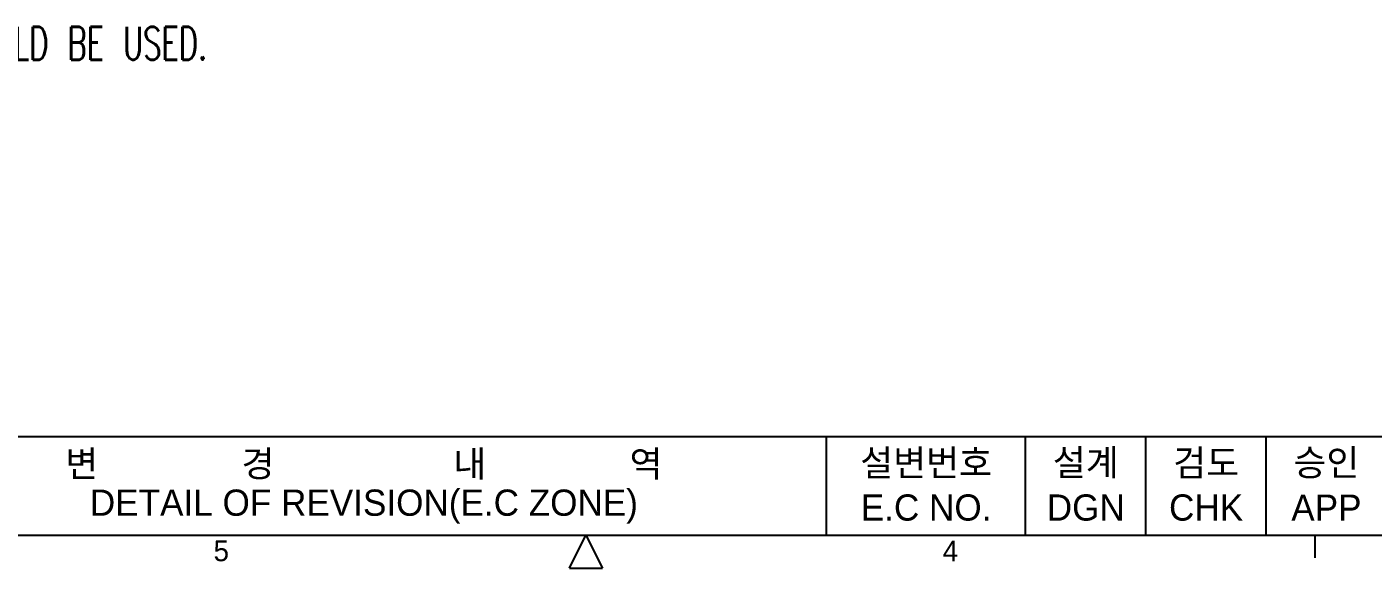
# Model space of a CAD drawing. Header units: millimetres. Extents: x 1063 to 1621, y 404 to 836.
# Drawn here: x 1290.8 to 1413.9, y 414.1 to 463.6 of the extents above; entities that cross this region are included whole.
import ezdxf
from ezdxf.enums import TextEntityAlignment as Align

# ---------------------------------------------------------------- set-up
doc = ezdxf.new("R2010")
doc.units = ezdxf.units.MM
doc.styles.add('ROMANS', font='txt', dxfattribs={"height": 0.2})
doc.styles.get("Standard").update_dxf_attribs({"font": 'txt.shx', "bigfont": 'whgtxt.shx'})

msp = doc.modelspace()

# ---------------------------------------------------------------- linework, layer by layer
at = {"color": 5, "linetype": 'Continuous'}
for p, q in [((1252.66, 426.09), (1415.16, 426.09)), ((1075.26, 417.09), (1608.66, 417.09))]:
    msp.add_line(p, q, dxfattribs=at)
at = {"color": 6, "linetype": 'Continuous'}
for p, q in [((1363.96, 417.09), (1363.96, 426.09)), ((1382.16, 417.09), (1382.16, 426.09)), ((1393.16, 417.09), (1393.16, 426.09)), ((1404.16, 417.09), (1404.16, 426.09)), ((1408.63, 414.99), (1408.63, 417.09))]:
    msp.add_line(p, q, dxfattribs=at)
at = {"color": 2, "linetype": 'Continuous'}
for p, q in [((1340.46, 414.06), (1341.96, 417.09)), ((1341.96, 417.09), (1343.46, 414.06)), ((1340.46, 414.06), (1343.46, 414.06))]:
    msp.add_line(p, q, dxfattribs=at)

# ---------------------------------------------------------------- texts
at = {"color": 7, "width": 0.65}
msp.add_text('8. IF IT NEEDS A WIRING CONNECTION AT WAGO SERIES CONNECTOR OR CAGE CLAMP TYPE TERMINAL BLOCK, FERRULES SHOULD BE USED.', height=3, dxfattribs=at).set_placement((1115.7, 462.07), align=Align.MIDDLE_LEFT)
at = {"color": 4, "attachment_point": 5, "style": 'ROMANS'}
for s, insert, char_height in [('{\\fﾱﾼﾸﾲￃﾼ|b0|i0|c129|p49;변\u3000\u3000\u3000\u3000경\u3000\u3000\u3000\u3000\u3000내\u3000\u3000\u3000\u3000역 }', (1321.66, 423.49), 2.4), ('{\\fﾱﾼﾸﾲￃﾼ|b0|i0|c129|p49;설변번호 }', (1373.06, 423.59), 2.4), ('{\\fﾱﾼﾸﾲￃﾼ|b0|i0|c129|p49;설계 }', (1387.66, 423.59), 2.4), ('{\\fﾱﾼﾸﾲￃﾼ|b0|i0|c129|p49;검도 }', (1398.66, 423.59), 2.4), ('{\\fﾱﾼﾸﾲￃﾼ|b0|i0|c129|p49;승인 }', (1409.66, 423.59), 2.4), ('{\\fﾱﾼﾸﾲￃﾼ|b0|i0|c129|p49;DETAIL OF REVISION(E.C ZONE) }', (1321.66, 419.69), 2.4), ('{\\fﾱﾼﾸﾲￃﾼ|b0|i0|c129|p49;E.C NO. }', (1373.06, 419.59), 2.4), ('{\\fﾱﾼﾸﾲￃﾼ|b0|i0|c129|p49;DGN }', (1387.66, 419.59), 2.4), ('{\\fﾱﾼﾸﾲￃﾼ|b0|i0|c129|p49;CHK }', (1398.66, 419.59), 2.4), ('{\\fﾱﾼﾸﾲￃﾼ|b0|i0|c129|p49;APP }', (1409.66, 419.59), 2.4), ('{\\fﾱﾼﾸﾲￃﾼ|b0|i0|c129|p49;5 }', (1308.62, 415.63), 1.9), ('{\\fﾱﾼﾸﾲￃﾼ|b0|i0|c129|p49;4 }', (1375.29, 415.63), 1.9)]:
    msp.add_mtext(s, dxfattribs=dict(at, insert=insert, char_height=char_height))

doc.saveas('drawing.dxf')
